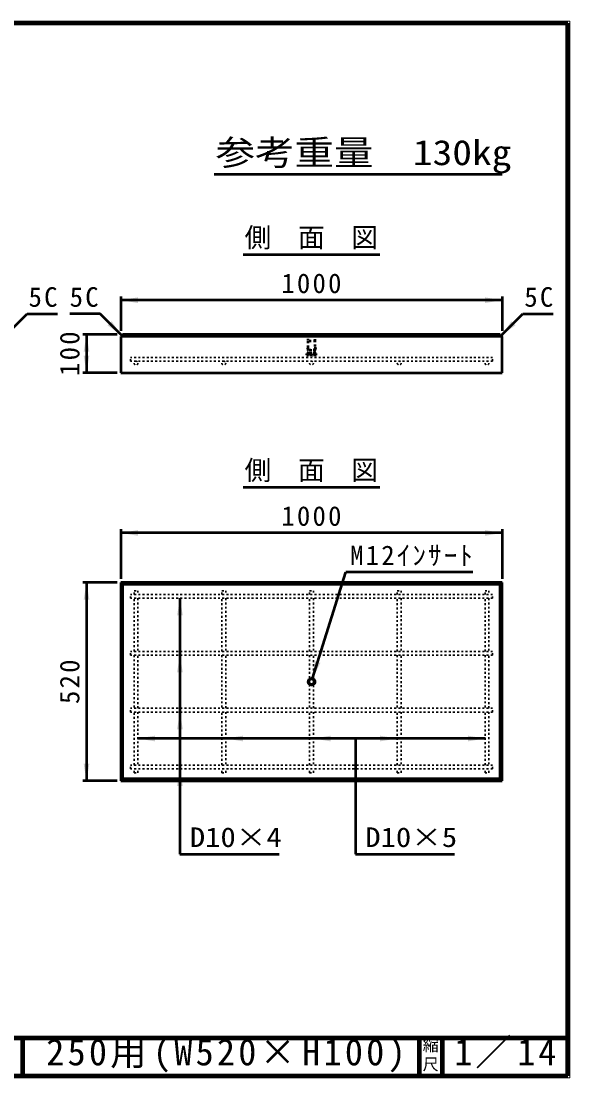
# Model space of a CAD drawing. Units: millimetres, scale not verified. Extents: x 100 to 4105, y 100 to 2870.
# Drawn here: x 2666 to 4105, y 100 to 2870 of the extents above; entities that cross this region are included whole.
import ezdxf
from ezdxf.enums import TextEntityAlignment as Align

# ---------------------------------------------------------------- set-up
doc = ezdxf.new("R2010")
doc.units = ezdxf.units.MM
doc.header["$LTSCALE"] = 5
doc.linetypes.add('USER1', pattern=[2.2, 1, -1.2])
doc.layers.add('V-nasSTD', color=7, linetype='USER1', lineweight=35)
doc.styles.add('ＭＳ ゴシック', font='')
doc.styles.get('ＭＳ ゴシック').set_extended_font_data('MS Gothic')

msp = doc.modelspace()

# ---------------------------------------------------------------- hatches: boundary and pattern name
at = {"layer": 'V-nasSTD'}
for points in [[(2972.5, 2146), (2927.5, 2138.5), (2972.5, 2131)], [(3882.5, 2131), (3927.5, 2138.5), (3882.5, 2146)], [(2903.483, 2083.123), (2930, 2046), (2892.877, 2072.517)], [(3951.517, 2083.123), (3925, 2046), (3962.123, 2072.517)], [(2845, 2003.5), (2837.5, 2048.5), (2830, 2003.5)], [(2830, 1993.5), (2837.5, 1948.5), (2845, 1993.5)], [(2972.5, 1536), (2927.5, 1528.5), (2972.5, 1521)], [(3882.5, 1521), (3927.5, 1528.5), (3882.5, 1536)], [(2845, 1353.5), (2837.5, 1398.5), (2830, 1353.5)], [(3090, 1312), (3082.5, 1357), (3075, 1312)], [(3090, 1163), (3082.5, 1208), (3075, 1163)], [(3450.878, 1187.752), (3443.725, 1190.005), (3436.571, 1192.258), (3430.204, 1147.084)], [(3090, 1014), (3082.5, 1059), (3075, 1014)], [(3017.5, 997), (2972.5, 989.5), (3017.5, 982)], [(3247.5, 997), (3202.5, 989.5), (3247.5, 982)], [(3477.5, 997), (3432.5, 989.5), (3477.5, 982)], [(3607.5, 982), (3652.5, 989.5), (3607.5, 997)], [(3837.5, 982), (3882.5, 989.5), (3837.5, 997)], [(2830, 923.5), (2837.5, 878.5), (2845, 923.5)], [(3090, 865), (3082.5, 910), (3075, 865)]]:
    msp.add_hatch(color=256, dxfattribs=at).paths.add_polyline_path(points)

# ---------------------------------------------------------------- linework, layer by layer
at = {"layer": 'V-nasSTD', "linetype": 'Continuous', "lineweight": 100}
for p, q in [((4100, 2865), (105, 2865)), ((4100, 105), (4100, 2865)), ((105, 205), (4100, 205)), ((2670, 205), (2670, 105)), ((3710, 205), (3710, 105)), ((3770, 205), (3770, 105)), ((105, 105), (4100, 105))]:
    msp.add_line(p, q, dxfattribs=at)
at = {"layer": 'V-nasSTD', "linetype": 'Continuous', "lineweight": 50}
for p, q in [((3172, 2468.5), (3927.5, 2468.5)), ((3248, 2258.5), (3607, 2258.5)), ((2927.5, 2148.5), (2927.5, 2058.5)), ((3927.5, 2138.5), (2927.5, 2138.5)), ((3927.5, 2148.5), (3927.5, 2058.5)), ((2625, 2046), (2681.569, 2102.569)), ((2681.569, 2102.569), (2761.569, 2102.569)), ((2873.431, 2102.569), (2793.431, 2102.569)), ((2930, 2046), (2873.431, 2102.569)), ((3925, 2046), (3981.569, 2102.569)), ((3981.569, 2102.569), (4061.569, 2102.569)), ((2917.5, 2048.5), (2827.5, 2048.5)), ((2837.5, 2048.5), (2837.5, 1948.5)), ((2932.5, 2048.5), (2927.5, 2043.5)), ((2927.5, 2043.5), (2927.5, 1948.5)), ((3927.5, 2043.5), (2927.5, 2043.5)), ((3922.5, 2048.5), (2932.5, 2048.5)), ((3922.5, 2048.5), (3927.5, 2043.5)), ((3927.5, 1948.5), (3927.5, 2043.5)), ((2917.5, 1948.5), (2827.5, 1948.5)), ((2927.5, 1948.5), (3927.5, 1948.5)), ((3248, 1648.5), (3607, 1648.5)), ((2927.5, 1538.5), (2927.5, 1408.5)), ((3927.5, 1528.5), (2927.5, 1528.5)), ((3927.5, 1538.5), (3927.5, 1408.5)), ((3430.204, 1147.084), (3517.892, 1425.451)), ((3850.892, 1425.451), (3517.892, 1425.451)), ((2917.5, 1398.5), (2827.5, 1398.5)), ((2837.5, 1398.5), (2837.5, 878.5)), ((2927.5, 1398.5), (2927.5, 878.5)), ((3927.5, 1398.5), (2927.5, 1398.5)), ((2932.5, 1393.5), (2927.5, 1398.5)), ((3922.5, 1393.5), (2932.5, 1393.5)), ((2932.5, 883.5), (2932.5, 1393.5)), ((3922.5, 1393.5), (3927.5, 1398.5)), ((3922.5, 883.5), (3922.5, 1393.5)), ((3927.5, 878.5), (3927.5, 1398.5)), ((3082.5, 1357), (3082.5, 686.5)), ((3882.5, 989.5), (2972.5, 989.5)), ((3542.5, 989.5), (3542.5, 686.5)), ((2917.5, 878.5), (2827.5, 878.5)), ((2932.5, 883.5), (2927.5, 878.5)), ((2927.5, 878.5), (3927.5, 878.5)), ((3922.5, 883.5), (2932.5, 883.5)), ((3922.5, 883.5), (3927.5, 878.5)), ((3082.5, 686.5), (3342.5, 686.5)), ((3542.5, 686.5), (3802.5, 686.5))]:
    msp.add_line(p, q, dxfattribs=at)
at = {"layer": 'V-nasSTD', "lineweight": 50}
for p, q in [((3418.5, 2048.5), (3417.5, 2031)), ((3437.5, 2031), (3417.5, 2031)), ((3417.5, 2031), (3417.5, 2006.5)), ((3436.5, 2048.5), (3418.5, 2048.5)), ((3437.5, 2031), (3436.5, 2048.5)), ((3437.5, 2006.5), (3437.5, 2031)), ((3415.5, 1995), (3415.5, 1998)), ((3417.5, 2015.5), (3416, 2006.5)), ((3439, 2006.5), (3416, 2006.5)), ((3439, 1998.5), (3416, 1998.5)), ((3439, 1994.5), (3416, 1994.5)), ((3436.5, 2007.5), (3418.5, 2007.5)), ((3418.5, 2006.5), (3418.5, 2007.5)), ((3419.25, 1998.5), (3419.25, 2006.5)), ((3435.75, 1998.5), (3435.75, 2006.5)), ((3436.5, 2006.5), (3436.5, 2007.5)), ((3437.5, 2015.5), (3439, 2006.5)), ((3439.5, 1995), (3439.5, 1998))]:
    msp.add_line(p, q, dxfattribs=at)
at = {"layer": 'V-nasSTD'}
for p, q in [((2952.5, 1978.5), (2952.5, 1988.5)), ((3902.5, 1988.5), (2952.5, 1988.5)), ((3902.5, 1978.5), (2952.5, 1978.5)), ((3902.5, 1978.5), (3902.5, 1988.5)), ((2952.5, 1357), (2952.5, 1367)), ((3902.5, 1367), (2952.5, 1367)), ((2962.5, 1377), (2972.5, 1377)), ((2962.5, 1367), (2962.5, 1377)), ((2972.5, 1377), (2972.5, 1367)), ((3192.5, 1377), (3202.5, 1377)), ((3192.5, 1367), (3192.5, 1377)), ((3202.5, 1377), (3202.5, 1367)), ((3422.5, 1377), (3432.5, 1377)), ((3422.5, 1367), (3422.5, 1377)), ((3432.5, 1377), (3432.5, 1367)), ((3652.5, 1377), (3662.5, 1377)), ((3652.5, 1367), (3652.5, 1377)), ((3662.5, 1377), (3662.5, 1367)), ((3882.5, 1377), (3892.5, 1377)), ((3882.5, 1367), (3882.5, 1377)), ((3892.5, 1377), (3892.5, 1367)), ((3902.5, 1357), (3902.5, 1367)), ((3902.5, 1357), (2952.5, 1357)), ((2962.5, 1218), (2962.5, 1357)), ((2972.5, 1357), (2972.5, 1218)), ((3192.5, 1218), (3192.5, 1357)), ((3202.5, 1357), (3202.5, 1218)), ((3422.5, 1218), (3422.5, 1357)), ((3432.5, 1357), (3432.5, 1218)), ((3652.5, 1218), (3652.5, 1357)), ((3662.5, 1357), (3662.5, 1218)), ((3882.5, 1218), (3882.5, 1357)), ((3892.5, 1357), (3892.5, 1218)), ((2952.5, 1208), (2952.5, 1218)), ((3902.5, 1218), (2952.5, 1218)), ((3902.5, 1208), (2952.5, 1208)), ((2962.5, 1208), (2962.5, 1069)), ((2972.5, 1069), (2972.5, 1208)), ((3192.5, 1208), (3192.5, 1069)), ((3202.5, 1069), (3202.5, 1208)), ((3422.5, 1208), (3422.5, 1069)), ((3432.5, 1069), (3432.5, 1208)), ((3652.5, 1208), (3652.5, 1069)), ((3662.5, 1069), (3662.5, 1208)), ((3882.5, 1208), (3882.5, 1069)), ((3892.5, 1069), (3892.5, 1208)), ((3902.5, 1208), (3902.5, 1218)), ((2952.5, 1059), (2952.5, 1069)), ((3902.5, 1069), (2952.5, 1069)), ((3902.5, 1059), (2952.5, 1059)), ((2962.5, 920), (2962.5, 1059)), ((2972.5, 1059), (2972.5, 920)), ((3192.5, 920), (3192.5, 1059)), ((3202.5, 1059), (3202.5, 920)), ((3422.5, 920), (3422.5, 1059)), ((3432.5, 1059), (3432.5, 920)), ((3652.5, 920), (3652.5, 1059)), ((3662.5, 1059), (3662.5, 920)), ((3882.5, 920), (3882.5, 1059)), ((3892.5, 1059), (3892.5, 920)), ((3902.5, 1059), (3902.5, 1069)), ((2952.5, 910), (2952.5, 920)), ((3902.5, 920), (2952.5, 920)), ((3902.5, 910), (3902.5, 920)), ((3902.5, 910), (2952.5, 910)), ((2962.5, 900), (2962.5, 910)), ((2962.5, 900), (2972.5, 900)), ((2972.5, 900), (2972.5, 910)), ((3192.5, 900), (3192.5, 910)), ((3192.5, 900), (3202.5, 900)), ((3202.5, 900), (3202.5, 910)), ((3422.5, 900), (3422.5, 910)), ((3422.5, 900), (3432.5, 900)), ((3432.5, 900), (3432.5, 910)), ((3652.5, 900), (3652.5, 910)), ((3652.5, 900), (3662.5, 900)), ((3662.5, 900), (3662.5, 910)), ((3882.5, 900), (3882.5, 910)), ((3882.5, 900), (3892.5, 900)), ((3892.5, 900), (3892.5, 910))]:
    msp.add_line(p, q, dxfattribs=at)
at = {"layer": 'V-nasSTD', "linetype": 'Continuous', "lineweight": 13}
msp.add_lwpolyline([(100, 100), (100, 2870), (4105, 2870), (4105, 100)], close=True, dxfattribs=at)
at = {"layer": 'V-nasSTD'}
for centre in [(2967.5, 1973.5), (3197.5, 1973.5), (3427.5, 1973.5), (3657.5, 1973.5), (3887.5, 1973.5)]:
    msp.add_circle(centre, 5, dxfattribs=at)
at = {"layer": 'V-nasSTD', "linetype": 'Continuous', "lineweight": 50}
for radius in [9, 7.25]:
    msp.add_circle((3427.5, 1138.5), radius, dxfattribs=at)
at = {"layer": 'V-nasSTD', "lineweight": 50}
for centre, radius, start, end in [((3416, 1998), 0.5, 90, 180), ((3416, 1995), 0.5, 180, 270), ((3376.1, 2000.9), 43.899, 8.64693, 19.42556), ((3417.974, 1996.5), 2.026, 279.27093, 80.72907), ((3425.026, 1996.5), 2.026, 99.27093, 260.72907), ((3429.974, 1996.5), 2.026, 279.27093, 80.72907), ((3437.026, 1996.5), 2.026, 99.27093, 260.72907), ((3478.9, 2000.9), 43.899, 160.57444, 171.35307), ((3439, 1998), 0.5, 0, 90), ((3439, 1995), 0.5, 270, 0)]:
    msp.add_arc(centre, radius, start, end, dxfattribs=at)

# ---------------------------------------------------------------- texts
at = {"layer": 'V-nasSTD', "style": 'ＭＳ ゴシック', "width": 1.15}
for s, height, p in [('参考重量\u3000130kg', 65.98, (3176, 2558.5)), ('D10×4', 51.32, (3108.5, 756.5)), ('D10×5', 51.32, (3568.5, 756.5))]:
    msp.add_text(s, height=height, dxfattribs=at).set_placement(p, align=Align.TOP_LEFT)
at = {"layer": 'V-nasSTD', "style": 'ＭＳ ゴシック'}
for s, height, p in [('側\u3000面\u3000図', 51.32, (3252, 2328.5)), ('側\u3000面\u3000図', 51.32, (3252, 1718.5)), ('縮', 30.79, (3718.982, 200.999)), ('尺', 30.79, (3718.976, 151.01))]:
    msp.add_text(s, height=height, dxfattribs=at).set_placement(p, align=Align.TOP_LEFT)
at = {"layer": 'V-nasSTD', "attachment_point": 1, "style": 'ＭＳ ゴシック'}
for s, insert, char_height in [('\\T1.17;1000', (3348.5, 2208.5), 51.32), ('\\T1.17;5C', (2685.569, 2172.569), 51.32), ('\\T1.17;5C', (2793.431, 2172.569), 51.32), ('\\T1.17;5C', (3985.569, 2172.569), 51.32), ('\\T1.17;1000', (3348.5, 1598.5), 51.32), ('\\T1.17;M12ｲﾝｻｰﾄ', (3528.892, 1495.451), 51.32), ('\\T1.18;250用(W520×H100)', (2731.953, 202.508), 69.65), ('\\T1.16;1／14', (3802, 202.582), 69.65)]:
    msp.add_mtext(s, dxfattribs=dict(at, insert=insert, char_height=char_height))
at = {"layer": 'V-nasSTD', "char_height": 51.32, "attachment_point": 1, "rotation": 90, "style": 'ＭＳ ゴシック'}
for s, insert in [('\\T1.17;100', (2767.5, 1940)), ('\\T1.17;520', (2767.5, 1080))]:
    msp.add_mtext(s, dxfattribs=dict(at, insert=insert))

doc.saveas('drawing.dxf')
